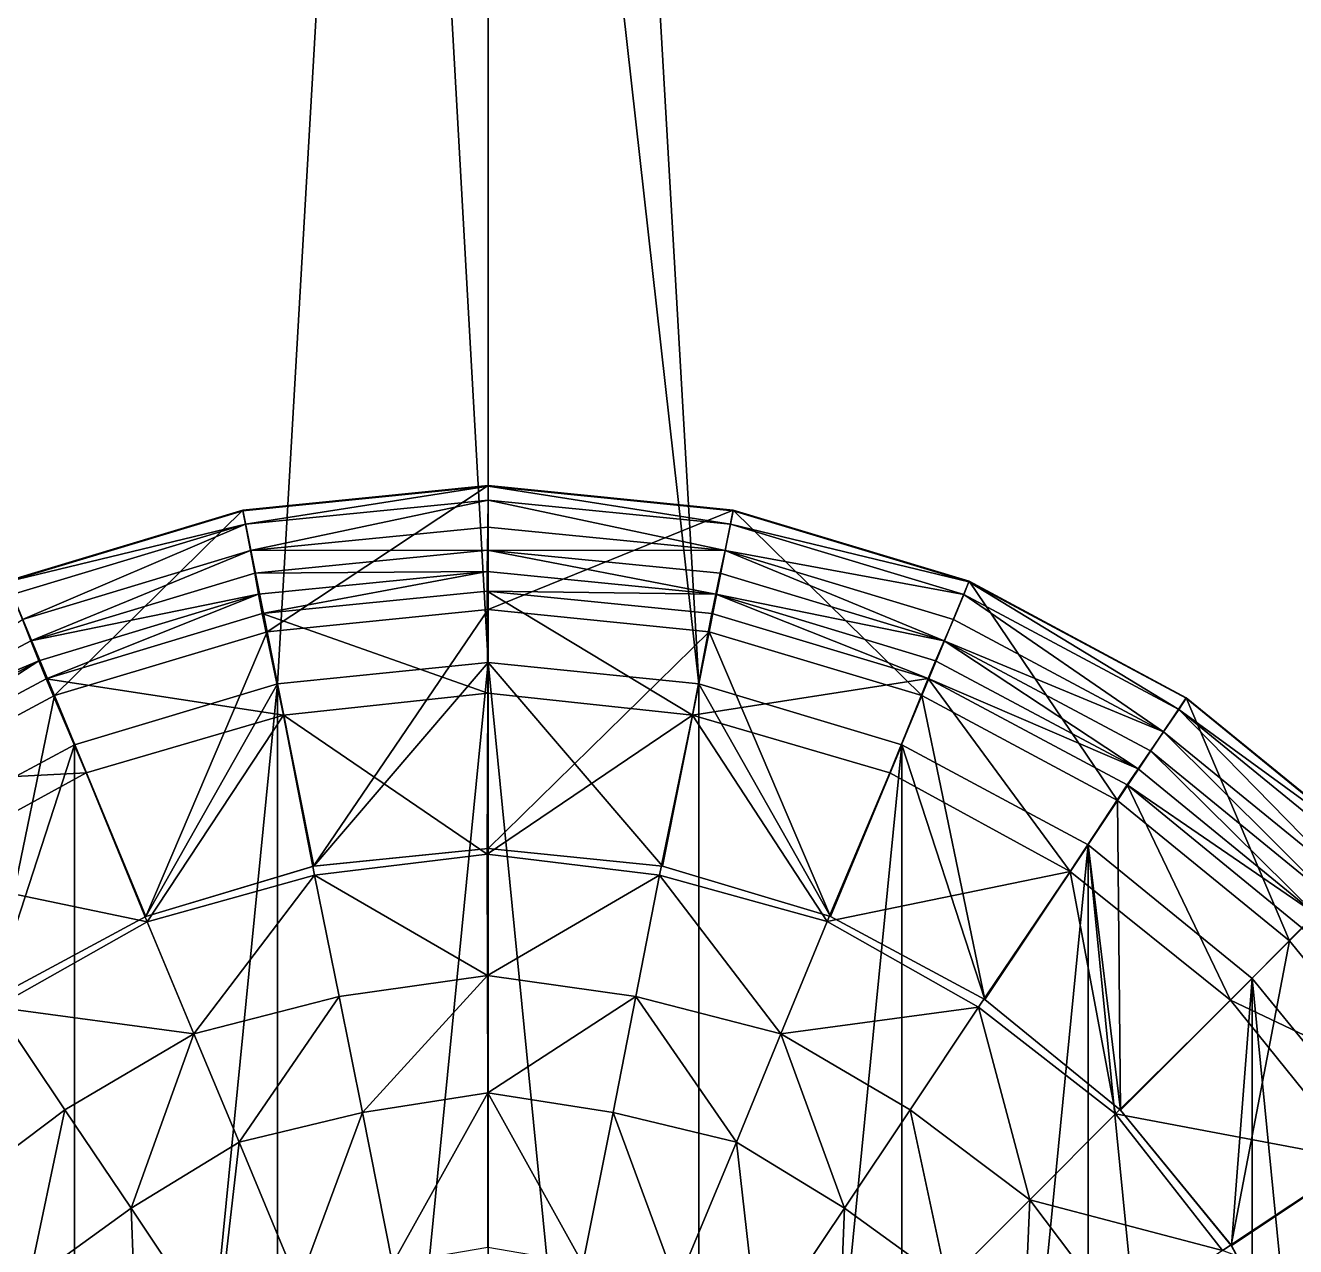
# Model space of a CAD drawing. Extents: x -13.33 to -11.75, y 0.26 to 1.84.
# Drawn here: x -12.6619 to -12.3202, y 1.1827 to 1.5113 of the extents above; entities that cross this region are included whole.
import ezdxf

# ---------------------------------------------------------------- set-up
doc = ezdxf.new("R2010")
doc.units = 0
doc.layers.add('Sphere9', color=15, linetype='CONTINUOUS')

msp = doc.modelspace()

# ---------------------------------------------------------------- linework, layer by layer
at = {"layer": 'Sphere9', "color": 0}
for points in [[(-12.565175, 1.834137, -9.062265), (-12.537398, 1.839854, -9.062268), (-12.537416, 1.339854, -9.060132)], [(-12.565175, 1.834137, -9.267558), (-12.537416, 1.339854, -9.407272), (-12.537398, 1.839854, -9.26756)], [(-12.537416, 1.339854, -9.060132), (-12.537398, 1.839854, -9.062268), (-12.48072, 1.334137, -9.060136)], [(-12.537416, 1.339854, -9.407272), (-12.480721, 1.334137, -9.407277), (-12.537398, 1.839854, -9.26756)], [(-12.537398, 1.839854, -9.062268), (-12.509622, 1.834137, -9.062271), (-12.48072, 1.334137, -9.060136)], [(-12.537398, 1.839854, -9.26756), (-12.480721, 1.334137, -9.407277), (-12.509622, 1.834137, -9.267563)], [(-12.565175, 1.834137, -9.267558), (-12.594112, 1.334137, -9.060127), (-12.594113, 1.334137, -9.407269)], [(-12.594113, 1.334137, -9.407269), (-12.537416, 1.339854, -9.407272), (-12.565175, 1.834137, -9.267558)], [(-12.594112, 1.334137, -9.060127), (-12.565175, 1.834137, -9.062265), (-12.537416, 1.339854, -9.060132)], [(-12.565175, 1.834137, -9.062265), (-12.594112, 1.334137, -9.060127), (-12.565175, 1.834137, -9.267558)], [(-12.509622, 1.834137, -9.267563), (-12.480721, 1.334137, -9.407277), (-12.48072, 1.334137, -9.060136)], [(-12.509622, 1.834137, -9.062271), (-12.509622, 1.834137, -9.267563), (-12.48072, 1.334137, -9.060136)], [(-12.603401, 1.380825, -8.850224), (-12.537448, 1.387475, -8.850224), (-12.603383, 1.380712, -8.841372)], [(-12.603401, 1.380825, -8.850224), (-12.596901, 1.348167, -8.883368), (-12.537448, 1.387475, -8.850224)], [(-12.537448, 1.387475, -8.850224), (-12.537448, 1.387312, -8.837914), (-12.603383, 1.380712, -8.841372)], [(-12.596901, 1.348167, -8.883368), (-12.537448, 1.354162, -8.883368), (-12.537448, 1.387475, -8.850224)], [(-12.537448, 1.387475, -8.850224), (-12.471512, 1.380712, -8.841372), (-12.537448, 1.387312, -8.837914)], [(-12.471494, 1.380825, -8.850224), (-12.471512, 1.380712, -8.841372), (-12.537448, 1.387475, -8.850224)], [(-12.537448, 1.387475, -8.850224), (-12.537448, 1.354162, -8.883368), (-12.471494, 1.380825, -8.850224)], [(-12.603383, 1.380712, -8.841372), (-12.537448, 1.387312, -8.837914), (-12.602705, 1.377109, -8.615749)], [(-12.537448, 1.387312, -8.837914), (-12.537448, 1.383556, -8.615749), (-12.602705, 1.377109, -8.615749)], [(-12.537448, 1.387312, -8.837914), (-12.47219, 1.377109, -8.615749), (-12.537448, 1.383556, -8.615749)], [(-12.471512, 1.380712, -8.841372), (-12.47219, 1.377109, -8.615749), (-12.537448, 1.387312, -8.837914)], [(-12.666883, 1.36176, -8.850224), (-12.603401, 1.380825, -8.850224), (-12.66683, 1.36161, -8.837914)], [(-12.666883, 1.36176, -8.850224), (-12.654125, 1.330982, -8.883368), (-12.603401, 1.380825, -8.850224)], [(-12.603401, 1.380825, -8.850224), (-12.603383, 1.380712, -8.841372), (-12.66683, 1.36161, -8.837914)], [(-12.603383, 1.380712, -8.841372), (-12.602705, 1.377109, -8.615749), (-12.66683, 1.36161, -8.837914)], [(-12.654125, 1.330982, -8.883368), (-12.596901, 1.348167, -8.883368), (-12.603401, 1.380825, -8.850224)], [(-12.537448, 1.383556, -7.61575), (-12.537448, 1.383557, -7.115751), (-12.602705, 1.377111, -7.115751)], [(-12.602705, 1.377111, -7.115751), (-12.537448, 1.383557, -7.115751), (-12.602704, 1.377112, -6.615753)], [(-12.537448, 1.383556, -8.615749), (-12.537448, 1.383556, -8.115749), (-12.602705, 1.37711, -8.115749)], [(-12.602705, 1.377109, -8.615749), (-12.537448, 1.383556, -8.615749), (-12.602705, 1.37711, -8.115749)], [(-12.602705, 1.37711, -8.115749), (-12.537448, 1.383556, -7.61575), (-12.602705, 1.37711, -7.61575)], [(-12.537448, 1.383556, -8.115749), (-12.537448, 1.383556, -7.61575), (-12.602705, 1.37711, -8.115749)], [(-12.602705, 1.37711, -7.61575), (-12.537448, 1.383556, -7.61575), (-12.602705, 1.377111, -7.115751)], [(-12.537448, 1.383557, -7.115751), (-12.537447, 1.383558, -6.615753), (-12.602704, 1.377112, -6.615753)], [(-12.602704, 1.377112, -6.615753), (-12.537447, 1.383558, -6.615753), (-12.602703, 1.377114, -6.115756)], [(-12.602703, 1.377114, -6.115756), (-12.537444, 1.383562, -5.61576), (-12.602702, 1.377115, -5.61576)], [(-12.537446, 1.38356, -6.115756), (-12.537444, 1.383562, -5.61576), (-12.602703, 1.377114, -6.115756)], [(-12.537447, 1.383558, -6.615753), (-12.537446, 1.38356, -6.115756), (-12.602703, 1.377114, -6.115756)], [(-12.602702, 1.377115, -5.61576), (-12.537443, 1.383564, -5.115765), (-12.6027, 1.377118, -5.115766)], [(-12.537444, 1.383562, -5.61576), (-12.537443, 1.383564, -5.115765), (-12.602702, 1.377115, -5.61576)], [(-12.6027, 1.377118, -5.115766), (-12.537443, 1.383564, -5.115765), (-12.602698, 1.37712, -4.61577)], [(-12.537443, 1.383564, -5.115765), (-12.53744, 1.383567, -4.61577), (-12.602698, 1.37712, -4.61577)], [(-12.602698, 1.37712, -4.61577), (-12.53744, 1.383567, -4.61577), (-12.601336, 1.370004, -4.103043)], [(-12.53744, 1.383567, -4.61577), (-12.537497, 1.376311, -4.103044), (-12.601336, 1.370004, -4.103043)], [(-12.53744, 1.383567, -4.61577), (-12.473657, 1.370005, -4.103044), (-12.537497, 1.376311, -4.103044)], [(-12.537448, 1.383557, -7.115751), (-12.472189, 1.377112, -6.615753), (-12.537447, 1.383558, -6.615753)], [(-12.537448, 1.383556, -7.61575), (-12.47219, 1.377111, -7.115751), (-12.537448, 1.383557, -7.115751)], [(-12.47219, 1.377111, -7.115751), (-12.472189, 1.377112, -6.615753), (-12.537448, 1.383557, -7.115751)], [(-12.537448, 1.383556, -8.615749), (-12.472191, 1.377109, -8.115749), (-12.537448, 1.383556, -8.115749)], [(-12.47219, 1.377109, -8.615749), (-12.472191, 1.377109, -8.115749), (-12.537448, 1.383556, -8.615749)], [(-12.472191, 1.377109, -8.115749), (-12.472191, 1.37711, -7.61575), (-12.537448, 1.383556, -7.61575)], [(-12.537448, 1.383556, -8.115749), (-12.472191, 1.377109, -8.115749), (-12.537448, 1.383556, -7.61575)], [(-12.472191, 1.37711, -7.61575), (-12.47219, 1.377111, -7.115751), (-12.537448, 1.383556, -7.61575)], [(-12.537448, 1.354162, -8.883368), (-12.477994, 1.348167, -8.883368), (-12.471494, 1.380825, -8.850224)], [(-12.537447, 1.383558, -6.615753), (-12.472189, 1.377112, -6.615753), (-12.537446, 1.38356, -6.115756)], [(-12.537446, 1.38356, -6.115756), (-12.472189, 1.377114, -6.115755), (-12.537444, 1.383562, -5.61576)], [(-12.472189, 1.377112, -6.615753), (-12.472189, 1.377114, -6.115755), (-12.537446, 1.38356, -6.115756)], [(-12.537444, 1.383562, -5.61576), (-12.472187, 1.377116, -5.615759), (-12.537443, 1.383564, -5.115765)], [(-12.472189, 1.377114, -6.115755), (-12.472187, 1.377116, -5.615759), (-12.537444, 1.383562, -5.61576)], [(-12.537443, 1.383564, -5.115765), (-12.472183, 1.37712, -4.615771), (-12.53744, 1.383567, -4.61577)], [(-12.472187, 1.377116, -5.615759), (-12.472185, 1.377118, -5.115766), (-12.537443, 1.383564, -5.115765)], [(-12.472185, 1.377118, -5.115766), (-12.472183, 1.37712, -4.615771), (-12.537443, 1.383564, -5.115765)], [(-12.472183, 1.37712, -4.615771), (-12.473657, 1.370005, -4.103044), (-12.53744, 1.383567, -4.61577)], [(-12.477994, 1.348167, -8.883368), (-12.42077, 1.330981, -8.883368), (-12.471494, 1.380825, -8.850224)], [(-12.471512, 1.380712, -8.841372), (-12.408065, 1.36161, -8.837914), (-12.47219, 1.377109, -8.615749)], [(-12.471494, 1.380825, -8.850224), (-12.408012, 1.36176, -8.850224), (-12.471512, 1.380712, -8.841372)], [(-12.408012, 1.36176, -8.850224), (-12.408065, 1.36161, -8.837914), (-12.471512, 1.380712, -8.841372)], [(-12.471494, 1.380825, -8.850224), (-12.42077, 1.330981, -8.883368), (-12.408012, 1.36176, -8.850224)], [(-12.66683, 1.36161, -8.837914), (-12.602705, 1.377109, -8.615749), (-12.665466, 1.358139, -8.615749)], [(-12.665466, 1.358139, -7.61575), (-12.602705, 1.377111, -7.115751), (-12.665466, 1.35814, -7.115751)], [(-12.602705, 1.37711, -7.61575), (-12.602705, 1.377111, -7.115751), (-12.665466, 1.358139, -7.61575)], [(-12.665466, 1.35814, -7.115751), (-12.602705, 1.377111, -7.115751), (-12.665465, 1.358141, -6.615753)], [(-12.665466, 1.358139, -8.615749), (-12.602705, 1.37711, -8.115749), (-12.665466, 1.358139, -8.11575)], [(-12.602705, 1.377109, -8.615749), (-12.602705, 1.37711, -8.115749), (-12.665466, 1.358139, -8.615749)], [(-12.602705, 1.37711, -8.115749), (-12.602705, 1.37711, -7.61575), (-12.665466, 1.358139, -7.61575)], [(-12.665466, 1.358139, -8.11575), (-12.602705, 1.37711, -8.115749), (-12.665466, 1.358139, -7.61575)], [(-12.665465, 1.358141, -6.615753), (-12.602703, 1.377114, -6.115756), (-12.665464, 1.358143, -6.115756)], [(-12.602704, 1.377112, -6.615753), (-12.602703, 1.377114, -6.115756), (-12.665465, 1.358141, -6.615753)], [(-12.602705, 1.377111, -7.115751), (-12.602704, 1.377112, -6.615753), (-12.665465, 1.358141, -6.615753)], [(-12.665464, 1.358143, -6.115756), (-12.602703, 1.377114, -6.115756), (-12.665463, 1.358145, -5.61576)], [(-12.602703, 1.377114, -6.115756), (-12.602702, 1.377115, -5.61576), (-12.665463, 1.358145, -5.61576)], [(-12.665463, 1.358145, -5.61576), (-12.602702, 1.377115, -5.61576), (-12.665462, 1.358147, -5.115766)], [(-12.665462, 1.358147, -5.115766), (-12.602698, 1.37712, -4.61577), (-12.66546, 1.35815, -4.61577)], [(-12.6027, 1.377118, -5.115766), (-12.602698, 1.37712, -4.61577), (-12.665462, 1.358147, -5.115766)], [(-12.602702, 1.377115, -5.61576), (-12.6027, 1.377118, -5.115766), (-12.665462, 1.358147, -5.115766)], [(-12.66546, 1.35815, -4.61577), (-12.602698, 1.37712, -4.61577), (-12.662735, 1.351445, -4.103043)], [(-12.602698, 1.37712, -4.61577), (-12.601336, 1.370004, -4.103043), (-12.662735, 1.351445, -4.103043)], [(-12.472183, 1.37712, -4.615771), (-12.409422, 1.35815, -4.615769), (-12.473657, 1.370005, -4.103044)], [(-12.472191, 1.37711, -7.61575), (-12.40943, 1.358139, -7.61575), (-12.47219, 1.377111, -7.115751)], [(-12.472191, 1.377109, -8.115749), (-12.40943, 1.358139, -7.61575), (-12.472191, 1.37711, -7.61575)], [(-12.47219, 1.377109, -8.615749), (-12.40943, 1.358139, -8.11575), (-12.472191, 1.377109, -8.115749)], [(-12.40943, 1.358139, -8.11575), (-12.40943, 1.358139, -7.61575), (-12.472191, 1.377109, -8.115749)], [(-12.47219, 1.377111, -7.115751), (-12.409429, 1.35814, -7.115751), (-12.472189, 1.377112, -6.615753)], [(-12.40943, 1.358139, -7.61575), (-12.409429, 1.35814, -7.115751), (-12.47219, 1.377111, -7.115751)], [(-12.408065, 1.36161, -8.837914), (-12.409429, 1.358139, -8.615749), (-12.47219, 1.377109, -8.615749)], [(-12.409429, 1.358139, -8.615749), (-12.40943, 1.358139, -8.11575), (-12.47219, 1.377109, -8.615749)], [(-12.472189, 1.377114, -6.115755), (-12.409426, 1.358145, -5.615759), (-12.472187, 1.377116, -5.615759)], [(-12.409428, 1.358141, -6.615753), (-12.409428, 1.358143, -6.115756), (-12.472189, 1.377114, -6.115755)], [(-12.472189, 1.377112, -6.615753), (-12.409428, 1.358141, -6.615753), (-12.472189, 1.377114, -6.115755)], [(-12.409428, 1.358143, -6.115756), (-12.409426, 1.358145, -5.615759), (-12.472189, 1.377114, -6.115755)], [(-12.409429, 1.35814, -7.115751), (-12.409428, 1.358141, -6.615753), (-12.472189, 1.377112, -6.615753)], [(-12.472187, 1.377116, -5.615759), (-12.409426, 1.358145, -5.615759), (-12.472185, 1.377118, -5.115766)], [(-12.472185, 1.377118, -5.115766), (-12.409424, 1.358147, -5.115765), (-12.472183, 1.37712, -4.615771)], [(-12.409426, 1.358145, -5.615759), (-12.409424, 1.358147, -5.115765), (-12.472185, 1.377118, -5.115766)], [(-12.409424, 1.358147, -5.115765), (-12.409422, 1.35815, -4.615769), (-12.472183, 1.37712, -4.615771)], [(-12.537497, 1.376311, -4.103044), (-12.537597, 1.370125, -3.747684), (-12.601336, 1.370004, -4.103043)], [(-12.537497, 1.376311, -4.103044), (-12.473657, 1.370005, -4.103044), (-12.537597, 1.370125, -3.747684)], [(-12.662735, 1.351445, -4.103043), (-12.601336, 1.370004, -4.103043), (-12.660466, 1.345729, -3.747665)], [(-12.601336, 1.370004, -4.103043), (-12.600229, 1.363937, -3.747666), (-12.660466, 1.345729, -3.747665)], [(-12.601336, 1.370004, -4.103043), (-12.537597, 1.370125, -3.747684), (-12.600229, 1.363937, -3.747666)], [(-12.537597, 1.370125, -3.747684), (-12.537685, 1.364313, -3.542986), (-12.600229, 1.363937, -3.747666)], [(-12.537597, 1.370125, -3.747684), (-12.476191, 1.358241, -3.54299), (-12.537685, 1.364313, -3.542986)], [(-12.473657, 1.370005, -4.103044), (-12.474964, 1.36394, -3.747686), (-12.537597, 1.370125, -3.747684)], [(-12.474964, 1.36394, -3.747686), (-12.476191, 1.358241, -3.54299), (-12.537597, 1.370125, -3.747684)], [(-12.473657, 1.370005, -4.103044), (-12.414727, 1.345733, -3.747685), (-12.474964, 1.36394, -3.747686)], [(-12.409422, 1.35815, -4.615769), (-12.412258, 1.351447, -4.103051), (-12.473657, 1.370005, -4.103044)], [(-12.412258, 1.351447, -4.103051), (-12.414727, 1.345733, -3.747685), (-12.473657, 1.370005, -4.103044)], [(-12.600229, 1.363937, -3.747666), (-12.599181, 1.358238, -3.542982), (-12.660466, 1.345729, -3.747665)], [(-12.600229, 1.363937, -3.747666), (-12.537685, 1.364313, -3.542986), (-12.599181, 1.358238, -3.542982)], [(-12.598172, 1.353098, -3.577446), (-12.599181, 1.358238, -3.542982), (-12.537685, 1.364313, -3.542986)], [(-12.537705, 1.359071, -3.577452), (-12.598172, 1.353098, -3.577446), (-12.537685, 1.364313, -3.542986)], [(-12.537705, 1.359071, -3.577452), (-12.537685, 1.364313, -3.542986), (-12.476191, 1.358241, -3.54299)], [(-12.474964, 1.36394, -3.747686), (-12.414727, 1.345733, -3.747685), (-12.476191, 1.358241, -3.54299)], [(-12.706756, 1.302719, -8.883368), (-12.654125, 1.330982, -8.883368), (-12.666883, 1.36176, -8.850224)], [(-12.42077, 1.330981, -8.883368), (-12.368139, 1.302719, -8.883368), (-12.408012, 1.36176, -8.850224)], [(-12.408065, 1.36161, -8.837914), (-12.35161, 1.327257, -8.615749), (-12.409429, 1.358139, -8.615749)], [(-12.408012, 1.36176, -8.850224), (-12.349627, 1.330407, -8.850224), (-12.408065, 1.36161, -8.837914)], [(-12.349627, 1.330407, -8.850224), (-12.34968, 1.330312, -8.841372), (-12.408065, 1.36161, -8.837914)], [(-12.34968, 1.330312, -8.841372), (-12.35161, 1.327257, -8.615749), (-12.408065, 1.36161, -8.837914)], [(-12.408012, 1.36176, -8.850224), (-12.368139, 1.302719, -8.883368), (-12.349627, 1.330407, -8.850224)], [(-12.660466, 1.345729, -3.747665), (-12.599181, 1.358238, -3.542982), (-12.658326, 1.34036, -3.542978)], [(-12.656326, 1.335519, -3.577443), (-12.658326, 1.34036, -3.542978), (-12.599181, 1.358238, -3.542982)], [(-12.598172, 1.353098, -3.577446), (-12.656326, 1.335519, -3.577443), (-12.599181, 1.358238, -3.542982)], [(-12.537705, 1.359071, -3.577452), (-12.537476, 1.331613, -2.771769), (-12.598172, 1.353098, -3.577446)], [(-12.477239, 1.353101, -3.577456), (-12.537705, 1.359071, -3.577452), (-12.476191, 1.358241, -3.54299)], [(-12.537705, 1.359071, -3.577452), (-12.482479, 1.325665, -2.762102), (-12.537476, 1.331613, -2.771769)], [(-12.477239, 1.353101, -3.577456), (-12.482479, 1.325665, -2.762102), (-12.537705, 1.359071, -3.577452)], [(-12.477239, 1.353101, -3.577456), (-12.476191, 1.358241, -3.54299), (-12.419085, 1.335524, -3.577453)], [(-12.419085, 1.335524, -3.577453), (-12.476191, 1.358241, -3.54299), (-12.417048, 1.340366, -3.54299)], [(-12.414727, 1.345733, -3.747685), (-12.417048, 1.340366, -3.54299), (-12.476191, 1.358241, -3.54299)], [(-12.409422, 1.35815, -4.615769), (-12.355696, 1.321236, -4.103051), (-12.412258, 1.351447, -4.103051)], [(-12.40943, 1.358139, -7.61575), (-12.351611, 1.327258, -7.61575), (-12.409429, 1.35814, -7.115751)], [(-12.409429, 1.358139, -8.615749), (-12.351611, 1.327257, -8.115749), (-12.40943, 1.358139, -8.11575)], [(-12.351611, 1.327257, -8.115749), (-12.351611, 1.327258, -7.61575), (-12.40943, 1.358139, -7.61575)], [(-12.40943, 1.358139, -8.11575), (-12.351611, 1.327257, -8.115749), (-12.40943, 1.358139, -7.61575)], [(-12.409429, 1.35814, -7.115751), (-12.35161, 1.327259, -7.115751), (-12.409428, 1.358141, -6.615753)], [(-12.351611, 1.327258, -7.61575), (-12.35161, 1.327259, -7.115751), (-12.409429, 1.35814, -7.115751)], [(-12.35161, 1.327257, -8.615749), (-12.351611, 1.327257, -8.115749), (-12.409429, 1.358139, -8.615749)], [(-12.409428, 1.358143, -6.115756), (-12.351607, 1.327263, -5.615759), (-12.409426, 1.358145, -5.615759)], [(-12.351609, 1.32726, -6.615753), (-12.351609, 1.327261, -6.115756), (-12.409428, 1.358143, -6.115756)], [(-12.409428, 1.358141, -6.615753), (-12.351609, 1.32726, -6.615753), (-12.409428, 1.358143, -6.115756)], [(-12.351609, 1.327261, -6.115756), (-12.351607, 1.327263, -5.615759), (-12.409428, 1.358143, -6.115756)], [(-12.35161, 1.327259, -7.115751), (-12.351609, 1.32726, -6.615753), (-12.409428, 1.358141, -6.615753)], [(-12.409426, 1.358145, -5.615759), (-12.351607, 1.327263, -5.615759), (-12.409424, 1.358147, -5.115765)], [(-12.409424, 1.358147, -5.115765), (-12.351605, 1.327266, -5.115765), (-12.409422, 1.35815, -4.615769)], [(-12.351607, 1.327263, -5.615759), (-12.351605, 1.327266, -5.115765), (-12.409424, 1.358147, -5.115765)], [(-12.351605, 1.327266, -5.115765), (-12.351604, 1.327268, -4.61577), (-12.409422, 1.35815, -4.615769)], [(-12.351604, 1.327268, -4.61577), (-12.355696, 1.321236, -4.103051), (-12.409422, 1.35815, -4.615769)], [(-12.596901, 1.348167, -8.883368), (-12.584373, 1.285106, -8.883368), (-12.537448, 1.354162, -8.883368)], [(-12.584373, 1.285106, -8.883368), (-12.537448, 1.289838, -8.883368), (-12.537448, 1.354162, -8.883368)], [(-12.537448, 1.354162, -8.883368), (-12.537448, 1.289838, -8.883368), (-12.477994, 1.348167, -8.883368)], [(-12.662735, 1.351445, -4.103043), (-12.660466, 1.345729, -3.747665), (-12.715961, 1.31609, -3.747664)], [(-12.598172, 1.353098, -3.577446), (-12.592472, 1.325665, -2.762104), (-12.656326, 1.335519, -3.577443)], [(-12.598172, 1.353098, -3.577446), (-12.537476, 1.331613, -2.771769), (-12.592472, 1.325665, -2.762104)], [(-12.477239, 1.353101, -3.577456), (-12.419085, 1.335524, -3.577453), (-12.482479, 1.325665, -2.762102)], [(-12.412258, 1.351447, -4.103051), (-12.355696, 1.321236, -4.103051), (-12.414727, 1.345733, -3.747685)], [(-12.654125, 1.330982, -8.883368), (-12.629534, 1.271543, -8.883368), (-12.596901, 1.348167, -8.883368)], [(-12.629534, 1.271543, -8.883368), (-12.584373, 1.285106, -8.883368), (-12.596901, 1.348167, -8.883368)], [(-12.537448, 1.289838, -8.883368), (-12.490522, 1.285106, -8.883368), (-12.477994, 1.348167, -8.883368)], [(-12.490522, 1.285106, -8.883368), (-12.445361, 1.271543, -8.883368), (-12.477994, 1.348167, -8.883368)], [(-12.477994, 1.348167, -8.883368), (-12.445361, 1.271543, -8.883368), (-12.42077, 1.330981, -8.883368)], [(-12.660466, 1.345729, -3.747665), (-12.658326, 1.34036, -3.542978), (-12.715961, 1.31609, -3.747664)], [(-12.414727, 1.345733, -3.747685), (-12.362562, 1.311269, -3.542994), (-12.417048, 1.340366, -3.54299)], [(-12.355696, 1.321236, -4.103051), (-12.359235, 1.316096, -3.747686), (-12.414727, 1.345733, -3.747685)], [(-12.359235, 1.316096, -3.747686), (-12.362562, 1.311269, -3.542994), (-12.414727, 1.345733, -3.747685)], [(-12.715961, 1.31609, -3.747664), (-12.658326, 1.34036, -3.542978), (-12.712811, 1.31126, -3.542974)], [(-12.709903, 1.306906, -3.577439), (-12.712811, 1.31126, -3.542974), (-12.658326, 1.34036, -3.542978)], [(-12.656326, 1.335519, -3.577443), (-12.709903, 1.306906, -3.577439), (-12.658326, 1.34036, -3.542978)], [(-12.594113, 0.765171, -9.490963), (-12.537416, 0.759454, -9.490967), (-12.537416, 1.339854, -9.490968)], [(-12.594113, 1.334137, -9.490963), (-12.594113, 0.765171, -9.490963), (-12.537416, 1.339854, -9.490968)], [(-12.594113, 1.334137, -9.490963), (-12.537416, 1.339854, -9.407272), (-12.594113, 1.334137, -9.407269)], [(-12.537416, 1.339854, -9.490968), (-12.537416, 1.339854, -9.407272), (-12.594113, 1.334137, -9.490963)], [(-12.594112, 1.334137, -8.990963), (-12.537416, 1.339854, -8.990968), (-12.584356, 1.285104, -8.992102)], [(-12.594112, 1.334137, -9.060127), (-12.537416, 1.339854, -8.990968), (-12.594112, 1.334137, -8.990963)], [(-12.537416, 1.339854, -9.060132), (-12.537416, 1.339854, -8.990968), (-12.594112, 1.334137, -9.060127)], [(-12.584356, 1.285104, -8.992102), (-12.537416, 1.339854, -8.990968), (-12.537432, 1.289836, -8.992103)], [(-12.537432, 1.289836, -8.992103), (-12.537416, 1.339854, -8.990968), (-12.490508, 1.285104, -8.992104)], [(-12.537416, 1.339854, -9.490968), (-12.480721, 0.765171, -9.490972), (-12.480721, 1.334137, -9.490972)], [(-12.537416, 0.759454, -9.490967), (-12.480721, 0.765171, -9.490972), (-12.537416, 1.339854, -9.490968)], [(-12.537416, 1.339854, -8.990968), (-12.48072, 1.334137, -8.990972), (-12.490508, 1.285104, -8.992104)], [(-12.537416, 1.339854, -9.060132), (-12.48072, 1.334137, -8.990972), (-12.537416, 1.339854, -8.990968)], [(-12.48072, 1.334137, -9.060136), (-12.48072, 1.334137, -8.990972), (-12.537416, 1.339854, -9.060132)], [(-12.537416, 1.339854, -9.490968), (-12.480721, 1.334137, -9.407277), (-12.537416, 1.339854, -9.407272)], [(-12.480721, 1.334137, -9.490972), (-12.480721, 1.334137, -9.407277), (-12.537416, 1.339854, -9.490968)], [(-12.419085, 1.335524, -3.577453), (-12.417048, 1.340366, -3.54299), (-12.362562, 1.311269, -3.542994)], [(-12.656326, 1.335519, -3.577443), (-12.645563, 1.310154, -2.771767), (-12.709903, 1.306906, -3.577439)], [(-12.656326, 1.335519, -3.577443), (-12.592472, 1.325665, -2.762104), (-12.645563, 1.310154, -2.771767)], [(-12.64868, 0.781558, -9.490958), (-12.594113, 0.765171, -9.490963), (-12.594113, 1.334137, -9.490963)], [(-12.64868, 1.317749, -9.490959), (-12.64868, 0.781558, -9.490958), (-12.594113, 1.334137, -9.490963)], [(-12.64868, 1.317749, -9.490959), (-12.594113, 1.334137, -9.407269), (-12.64868, 1.317749, -9.407265)], [(-12.594113, 1.334137, -9.490963), (-12.594113, 1.334137, -9.407269), (-12.64868, 1.317749, -9.490959)], [(-12.64868, 1.317749, -9.407265), (-12.594112, 1.334137, -9.060127), (-12.648679, 1.317749, -9.060123)], [(-12.594113, 1.334137, -9.407269), (-12.594112, 1.334137, -9.060127), (-12.64868, 1.317749, -9.407265)], [(-12.648679, 1.317749, -9.060123), (-12.594112, 1.334137, -8.990963), (-12.648679, 1.317749, -8.990959)], [(-12.594112, 1.334137, -9.060127), (-12.594112, 1.334137, -8.990963), (-12.648679, 1.317749, -9.060123)], [(-12.648679, 1.317749, -8.990959), (-12.594112, 1.334137, -8.990963), (-12.629518, 1.271541, -8.9921)], [(-12.629518, 1.271541, -8.9921), (-12.594112, 1.334137, -8.990963), (-12.584356, 1.285104, -8.992102)], [(-12.490508, 1.285104, -8.992104), (-12.48072, 1.334137, -8.990972), (-12.445346, 1.271541, -8.992105)], [(-12.419085, 1.335524, -3.577453), (-12.429389, 1.310154, -2.771774), (-12.482479, 1.325665, -2.762102)], [(-12.480721, 1.334137, -9.490972), (-12.480721, 0.765171, -9.490972), (-12.426154, 1.317749, -9.490975)], [(-12.480721, 1.334137, -9.490972), (-12.426154, 1.317749, -9.407281), (-12.480721, 1.334137, -9.407277)], [(-12.426154, 1.317749, -9.490975), (-12.426154, 1.317749, -9.407281), (-12.480721, 1.334137, -9.490972)], [(-12.480721, 1.334137, -9.407277), (-12.426153, 1.317749, -9.06014), (-12.48072, 1.334137, -9.060136)], [(-12.426154, 1.317749, -9.407281), (-12.426153, 1.317749, -9.06014), (-12.480721, 1.334137, -9.407277)], [(-12.48072, 1.334137, -9.060136), (-12.426153, 1.317749, -8.990975), (-12.48072, 1.334137, -8.990972)], [(-12.426153, 1.317749, -9.06014), (-12.426153, 1.317749, -8.990975), (-12.48072, 1.334137, -9.060136)], [(-12.48072, 1.334137, -8.990972), (-12.426153, 1.317749, -8.990975), (-12.445346, 1.271541, -8.992105)], [(-12.419085, 1.335524, -3.577453), (-12.380859, 1.283652, -2.762098), (-12.429389, 1.310154, -2.771774)], [(-12.365512, 1.306914, -3.577459), (-12.419085, 1.335524, -3.577453), (-12.362562, 1.311269, -3.542994)], [(-12.365512, 1.306914, -3.577459), (-12.380859, 1.283652, -2.762098), (-12.419085, 1.335524, -3.577453)], [(-12.706756, 1.302719, -8.883368), (-12.671064, 1.249241, -8.883368), (-12.654125, 1.330982, -8.883368)], [(-12.671064, 1.249241, -8.883368), (-12.629534, 1.271543, -8.883368), (-12.654125, 1.330982, -8.883368)], [(-12.537476, 1.331613, -2.771769), (-12.537702, 1.288309, -2.375775), (-12.592472, 1.325665, -2.762104)], [(-12.537476, 1.331613, -2.771769), (-12.482479, 1.325665, -2.762102), (-12.537702, 1.288309, -2.375775)], [(-12.445361, 1.271543, -8.883368), (-12.403831, 1.249241, -8.883368), (-12.42077, 1.330981, -8.883368)], [(-12.42077, 1.330981, -8.883368), (-12.403831, 1.249241, -8.883368), (-12.368139, 1.302719, -8.883368)], [(-12.368139, 1.302719, -8.883368), (-12.321858, 1.26497, -8.883368), (-12.349627, 1.330407, -8.850224)], [(-12.34968, 1.330312, -8.841372), (-12.298379, 1.288414, -8.837914), (-12.35161, 1.327257, -8.615749)], [(-12.349627, 1.330407, -8.850224), (-12.298284, 1.288529, -8.850224), (-12.34968, 1.330312, -8.841372)], [(-12.298284, 1.288529, -8.850224), (-12.298379, 1.288414, -8.837914), (-12.34968, 1.330312, -8.841372)], [(-12.349627, 1.330407, -8.850224), (-12.321858, 1.26497, -8.883368), (-12.298284, 1.288529, -8.850224)], [(-12.351604, 1.327268, -4.61577), (-12.306087, 1.280639, -4.103053), (-12.355696, 1.321236, -4.103051)], [(-12.351611, 1.327258, -7.61575), (-12.3009, 1.285758, -7.61575), (-12.35161, 1.327259, -7.115751)], [(-12.351611, 1.327257, -8.115749), (-12.3009, 1.285758, -7.61575), (-12.351611, 1.327258, -7.61575)], [(-12.3009, 1.285758, -8.615749), (-12.3009, 1.285758, -8.115749), (-12.351611, 1.327257, -8.115749)], [(-12.35161, 1.327257, -8.615749), (-12.3009, 1.285758, -8.615749), (-12.351611, 1.327257, -8.115749)], [(-12.3009, 1.285758, -8.115749), (-12.3009, 1.285758, -7.61575), (-12.351611, 1.327257, -8.115749)], [(-12.35161, 1.327259, -7.115751), (-12.300899, 1.28576, -6.615753), (-12.351609, 1.32726, -6.615753)], [(-12.3009, 1.285758, -7.61575), (-12.3009, 1.285759, -7.115751), (-12.35161, 1.327259, -7.115751)], [(-12.3009, 1.285759, -7.115751), (-12.300899, 1.28576, -6.615753), (-12.35161, 1.327259, -7.115751)], [(-12.298379, 1.288414, -8.837914), (-12.3009, 1.285758, -8.615749), (-12.35161, 1.327257, -8.615749)], [(-12.351609, 1.327261, -6.115756), (-12.300897, 1.285764, -5.615761), (-12.351607, 1.327263, -5.615759)], [(-12.351609, 1.32726, -6.615753), (-12.300899, 1.285762, -6.115757), (-12.351609, 1.327261, -6.115756)], [(-12.300899, 1.285762, -6.115757), (-12.300897, 1.285764, -5.615761), (-12.351609, 1.327261, -6.115756)], [(-12.300899, 1.28576, -6.615753), (-12.300899, 1.285762, -6.115757), (-12.351609, 1.32726, -6.615753)], [(-12.351607, 1.327263, -5.615759), (-12.300895, 1.285766, -5.115765), (-12.351605, 1.327266, -5.115765)], [(-12.300897, 1.285764, -5.615761), (-12.300895, 1.285766, -5.115765), (-12.351607, 1.327263, -5.615759)], [(-12.351605, 1.327266, -5.115765), (-12.300895, 1.285766, -5.115765), (-12.351604, 1.327268, -4.61577)], [(-12.300895, 1.285766, -5.115765), (-12.300893, 1.285769, -4.61577), (-12.351604, 1.327268, -4.61577)], [(-12.300893, 1.285769, -4.61577), (-12.306087, 1.280639, -4.103053), (-12.351604, 1.327268, -4.61577)], [(-12.645563, 1.310154, -2.771767), (-12.592472, 1.325665, -2.762104), (-12.629189, 1.270143, -2.375773)], [(-12.592472, 1.325665, -2.762104), (-12.584121, 1.282615, -2.367765), (-12.629189, 1.270143, -2.375773)], [(-12.592472, 1.325665, -2.762104), (-12.537702, 1.288309, -2.375775), (-12.584121, 1.282615, -2.367765)], [(-12.482479, 1.325665, -2.762102), (-12.491282, 1.282617, -2.367767), (-12.537702, 1.288309, -2.375775)], [(-12.482479, 1.325665, -2.762102), (-12.446214, 1.270147, -2.37578), (-12.491282, 1.282617, -2.367767)], [(-12.429389, 1.310154, -2.771774), (-12.446214, 1.270147, -2.37578), (-12.482479, 1.325665, -2.762102)], [(-12.355696, 1.321236, -4.103051), (-12.310565, 1.276268, -3.747689), (-12.359235, 1.316096, -3.747686)], [(-12.306087, 1.280639, -4.103053), (-12.310565, 1.276268, -3.747689), (-12.355696, 1.321236, -4.103051)], [(-12.698859, 1.290804, -9.490954), (-12.64868, 0.781558, -9.490958), (-12.64868, 1.317749, -9.490959)], [(-12.698859, 1.290804, -9.490954), (-12.64868, 1.317749, -9.407265), (-12.698858, 1.290804, -9.407261)], [(-12.64868, 1.317749, -9.490959), (-12.64868, 1.317749, -9.407265), (-12.698859, 1.290804, -9.490954)], [(-12.698858, 1.290804, -9.06012), (-12.648679, 1.317749, -8.990959), (-12.698858, 1.290804, -8.990954)], [(-12.648679, 1.317749, -9.060123), (-12.648679, 1.317749, -8.990959), (-12.698858, 1.290804, -9.06012)], [(-12.698858, 1.290804, -8.990954), (-12.648679, 1.317749, -8.990959), (-12.671048, 1.24924, -8.992099)], [(-12.698858, 1.290804, -9.407261), (-12.648679, 1.317749, -9.060123), (-12.698858, 1.290804, -9.06012)], [(-12.64868, 1.317749, -9.407265), (-12.648679, 1.317749, -9.060123), (-12.698858, 1.290804, -9.407261)], [(-12.671048, 1.24924, -8.992099), (-12.648679, 1.317749, -8.990959), (-12.629518, 1.271541, -8.9921)], [(-12.480721, 0.765171, -9.490972), (-12.426154, 0.781558, -9.490975), (-12.426154, 1.317749, -9.490975)], [(-12.445346, 1.271541, -8.992105), (-12.426153, 1.317749, -8.990975), (-12.403816, 1.24924, -8.992106)], [(-12.426154, 1.317749, -9.490975), (-12.426154, 0.781558, -9.490975), (-12.375975, 1.290804, -9.49098)], [(-12.426154, 1.317749, -9.407281), (-12.375974, 1.290804, -9.060143), (-12.426153, 1.317749, -9.06014)], [(-12.375975, 1.290804, -9.407285), (-12.375974, 1.290804, -9.060143), (-12.426154, 1.317749, -9.407281)], [(-12.426154, 1.317749, -9.490975), (-12.375975, 1.290804, -9.407285), (-12.426154, 1.317749, -9.407281)], [(-12.375975, 1.290804, -9.49098), (-12.375975, 1.290804, -9.407285), (-12.426154, 1.317749, -9.490975)], [(-12.426153, 1.317749, -9.06014), (-12.375974, 1.290804, -8.99098), (-12.426153, 1.317749, -8.990975)], [(-12.375974, 1.290804, -9.060143), (-12.375974, 1.290804, -8.99098), (-12.426153, 1.317749, -9.06014)], [(-12.426153, 1.317749, -8.990975), (-12.375974, 1.290804, -8.99098), (-12.403816, 1.24924, -8.992106)], [(-12.359235, 1.316096, -3.747686), (-12.314775, 1.272165, -3.543001), (-12.362562, 1.311269, -3.542994)], [(-12.310565, 1.276268, -3.747689), (-12.314775, 1.272165, -3.543001), (-12.359235, 1.316096, -3.747686)], [(-12.709903, 1.306906, -3.577439), (-12.645563, 1.310154, -2.771767), (-12.694093, 1.283652, -2.762098)], [(-12.645563, 1.310154, -2.771767), (-12.629189, 1.270143, -2.375773), (-12.694093, 1.283652, -2.762098)], [(-12.429389, 1.310154, -2.771774), (-12.380859, 1.283652, -2.762098), (-12.446214, 1.270147, -2.37578)], [(-12.365512, 1.306914, -3.577459), (-12.362562, 1.311269, -3.542994), (-12.314775, 1.272165, -3.543001)], [(-12.365512, 1.306914, -3.577459), (-12.337757, 1.249042, -2.771776), (-12.380859, 1.283652, -2.762098)], [(-12.318525, 1.268464, -3.577464), (-12.337757, 1.249042, -2.771776), (-12.365512, 1.306914, -3.577459)], [(-12.318525, 1.268464, -3.577464), (-12.365512, 1.306914, -3.577459), (-12.314775, 1.272165, -3.543001)], [(-12.403831, 1.249241, -8.883368), (-12.367316, 1.219458, -8.883368), (-12.368139, 1.302719, -8.883368)], [(-12.368139, 1.302719, -8.883368), (-12.367316, 1.219458, -8.883368), (-12.321858, 1.26497, -8.883368)], [(-12.698859, 0.808504, -9.490954), (-12.64868, 0.781558, -9.490958), (-12.698859, 1.290804, -9.490954)], [(-12.584356, 1.285104, -8.992102), (-12.537448, 1.289838, -8.883368), (-12.584373, 1.285106, -8.883368)], [(-12.537432, 1.289836, -8.992103), (-12.537448, 1.289838, -8.883368), (-12.584356, 1.285104, -8.992102)], [(-12.537702, 1.288309, -2.375775), (-12.537617, 1.255643, -2.200025), (-12.584121, 1.282615, -2.367765)], [(-12.537702, 1.288309, -2.375775), (-12.491282, 1.282617, -2.367767), (-12.537617, 1.255643, -2.200025)], [(-12.537432, 1.289836, -8.992103), (-12.490522, 1.285106, -8.883368), (-12.537448, 1.289838, -8.883368)], [(-12.490508, 1.285104, -8.992104), (-12.490522, 1.285106, -8.883368), (-12.537432, 1.289836, -8.992103)], [(-12.426154, 0.781558, -9.490975), (-12.375975, 0.808503, -9.490979), (-12.375975, 1.290804, -9.49098)], [(-12.403816, 1.24924, -8.992106), (-12.375974, 1.290804, -8.99098), (-12.367302, 1.219458, -8.992106)], [(-12.375975, 1.290804, -9.49098), (-12.331857, 0.844488, -9.490982), (-12.331857, 1.254819, -9.490983)], [(-12.375975, 0.808503, -9.490979), (-12.331857, 0.844488, -9.490982), (-12.375975, 1.290804, -9.49098)], [(-12.375975, 1.290804, -9.407285), (-12.331856, 1.254819, -9.060147), (-12.375974, 1.290804, -9.060143)], [(-12.331857, 1.254819, -9.407289), (-12.331856, 1.254819, -9.060147), (-12.375975, 1.290804, -9.407285)], [(-12.375975, 1.290804, -9.49098), (-12.331857, 1.254819, -9.407289), (-12.375975, 1.290804, -9.407285)], [(-12.331857, 1.254819, -9.490983), (-12.331857, 1.254819, -9.407289), (-12.375975, 1.290804, -9.49098)], [(-12.375974, 1.290804, -9.060143), (-12.331856, 1.254819, -8.990982), (-12.375974, 1.290804, -8.99098)], [(-12.331856, 1.254819, -9.060147), (-12.331856, 1.254819, -8.990982), (-12.375974, 1.290804, -9.060143)], [(-12.375974, 1.290804, -8.99098), (-12.331856, 1.254819, -8.990982), (-12.367302, 1.219458, -8.992106)], [(-12.321858, 1.26497, -8.883368), (-12.284063, 1.218745, -8.883368), (-12.298284, 1.288529, -8.850224)], [(-12.629518, 1.271541, -8.9921), (-12.584373, 1.285106, -8.883368), (-12.629534, 1.271543, -8.883368)], [(-12.584356, 1.285104, -8.992102), (-12.584373, 1.285106, -8.883368), (-12.629518, 1.271541, -8.9921)], [(-12.490508, 1.285104, -8.992104), (-12.445361, 1.271543, -8.883368), (-12.490522, 1.285106, -8.883368)], [(-12.445346, 1.271541, -8.992105), (-12.445361, 1.271543, -8.883368), (-12.490508, 1.285104, -8.992104)], [(-12.694093, 1.283652, -2.762098), (-12.629189, 1.270143, -2.375773), (-12.669894, 1.247153, -2.367769)], [(-12.629189, 1.270143, -2.375773), (-12.584121, 1.282615, -2.367765), (-12.61658, 1.239965, -2.200022)], [(-12.584121, 1.282615, -2.367765), (-12.577539, 1.250012, -2.195042), (-12.61658, 1.239965, -2.200022)], [(-12.584121, 1.282615, -2.367765), (-12.537617, 1.255643, -2.200025), (-12.577539, 1.250012, -2.195042)], [(-12.491282, 1.282617, -2.367767), (-12.497697, 1.250013, -2.195049), (-12.537617, 1.255643, -2.200025)], [(-12.491282, 1.282617, -2.367767), (-12.458654, 1.239967, -2.200018), (-12.497697, 1.250013, -2.195049)], [(-12.446214, 1.270147, -2.37578), (-12.458654, 1.239967, -2.200018), (-12.491282, 1.282617, -2.367767)], [(-12.380859, 1.283652, -2.762098), (-12.405511, 1.247158, -2.36777), (-12.446214, 1.270147, -2.37578)], [(-12.380859, 1.283652, -2.762098), (-12.368655, 1.218423, -2.375788), (-12.405511, 1.247158, -2.36777)], [(-12.337757, 1.249042, -2.771776), (-12.368655, 1.218423, -2.375788), (-12.380859, 1.283652, -2.762098)], [(-12.671048, 1.24924, -8.992099), (-12.629534, 1.271543, -8.883368), (-12.671064, 1.249241, -8.883368)], [(-12.629518, 1.271541, -8.9921), (-12.629534, 1.271543, -8.883368), (-12.671048, 1.24924, -8.992099)], [(-12.445346, 1.271541, -8.992105), (-12.403831, 1.249241, -8.883368), (-12.445361, 1.271543, -8.883368)], [(-12.403816, 1.24924, -8.992106), (-12.403831, 1.249241, -8.883368), (-12.445346, 1.271541, -8.992105)], [(-12.629189, 1.270143, -2.375773), (-12.61658, 1.239965, -2.200022), (-12.669894, 1.247153, -2.367769)], [(-12.446214, 1.270147, -2.37578), (-12.405511, 1.247158, -2.36777), (-12.458654, 1.239967, -2.200018)], [(-12.318525, 1.268464, -3.577464), (-12.280003, 1.221567, -3.577466), (-12.337757, 1.249042, -2.771776)], [(-12.367316, 1.219458, -8.883368), (-12.337502, 1.182995, -8.883369), (-12.321858, 1.26497, -8.883368)], [(-12.337502, 1.182995, -8.883369), (-12.284063, 1.218745, -8.883368), (-12.321858, 1.26497, -8.883368)], [(-12.577539, 1.250012, -2.195042), (-12.537617, 1.255643, -2.200025), (-12.571213, 1.218805, -2.086139)], [(-12.571213, 1.218805, -2.086139), (-12.537617, 1.255643, -2.200025), (-12.53751, 1.224131, -2.091196)], [(-12.537617, 1.255643, -2.200025), (-12.497697, 1.250013, -2.195049), (-12.53751, 1.224131, -2.091196)], [(-12.367302, 1.219458, -8.992106), (-12.331856, 1.254819, -8.990982), (-12.337488, 1.182995, -8.992107)], [(-12.337488, 1.182995, -8.992107), (-12.331856, 1.254819, -8.990982), (-12.295835, 1.210763, -8.990985)], [(-12.331857, 1.254819, -9.490983), (-12.295835, 0.888545, -9.490984), (-12.295835, 1.210763, -9.490985)], [(-12.331857, 0.844488, -9.490982), (-12.295835, 0.888545, -9.490984), (-12.331857, 1.254819, -9.490983)], [(-12.331857, 1.254819, -9.407289), (-12.295835, 1.210763, -9.407291), (-12.295835, 1.210763, -9.06015)], [(-12.331856, 1.254819, -9.060147), (-12.331857, 1.254819, -9.407289), (-12.295835, 1.210763, -9.06015)], [(-12.331857, 1.254819, -9.490983), (-12.295835, 1.210763, -9.490985), (-12.295835, 1.210763, -9.407291)], [(-12.331857, 1.254819, -9.407289), (-12.331857, 1.254819, -9.490983), (-12.295835, 1.210763, -9.407291)], [(-12.331856, 1.254819, -9.060147), (-12.295835, 1.210763, -9.06015), (-12.295835, 1.210763, -8.990985)], [(-12.331856, 1.254819, -8.990982), (-12.331856, 1.254819, -9.060147), (-12.295835, 1.210763, -8.990985)], [(-12.61658, 1.239965, -2.200022), (-12.577539, 1.250012, -2.195042), (-12.604389, 1.210853, -2.0912)], [(-12.604389, 1.210853, -2.0912), (-12.577539, 1.250012, -2.195042), (-12.571213, 1.218805, -2.086139)], [(-12.53751, 1.224131, -2.091196), (-12.497697, 1.250013, -2.195049), (-12.503811, 1.218805, -2.086135)], [(-12.503811, 1.218805, -2.086135), (-12.497697, 1.250013, -2.195049), (-12.470631, 1.210853, -2.091196)], [(-12.497697, 1.250013, -2.195049), (-12.458654, 1.239967, -2.200018), (-12.470631, 1.210853, -2.091196)], [(-12.367302, 1.219458, -8.992106), (-12.367316, 1.219458, -8.883368), (-12.403831, 1.249241, -8.883368)], [(-12.403816, 1.24924, -8.992106), (-12.367302, 1.219458, -8.992106), (-12.403831, 1.249241, -8.883368)], [(-12.337757, 1.249042, -2.771776), (-12.303082, 1.206021, -2.76211), (-12.368655, 1.218423, -2.375788)], [(-12.337757, 1.249042, -2.771776), (-12.280003, 1.221567, -3.577466), (-12.303082, 1.206021, -2.76211)], [(-12.669894, 1.247153, -2.367769), (-12.651305, 1.219515, -2.195032), (-12.683522, 1.19532, -2.200011)], [(-12.669894, 1.247153, -2.367769), (-12.61658, 1.239965, -2.200022), (-12.651305, 1.219515, -2.195032)], [(-12.405511, 1.247158, -2.36777), (-12.423932, 1.219517, -2.195062), (-12.458654, 1.239967, -2.200018)], [(-12.405511, 1.247158, -2.36777), (-12.391714, 1.195324, -2.200027), (-12.423932, 1.219517, -2.195062)], [(-12.368655, 1.218423, -2.375788), (-12.391714, 1.195324, -2.200027), (-12.405511, 1.247158, -2.36777)], [(-12.651305, 1.219515, -2.195032), (-12.61658, 1.239965, -2.200022), (-12.633484, 1.193059, -2.086126)], [(-12.633484, 1.193059, -2.086126), (-12.61658, 1.239965, -2.200022), (-12.604389, 1.210853, -2.0912)], [(-12.470631, 1.210853, -2.091196), (-12.458654, 1.239967, -2.200018), (-12.441539, 1.19306, -2.086137)], [(-12.458654, 1.239967, -2.200018), (-12.423932, 1.219517, -2.195062), (-12.441539, 1.19306, -2.086137)], [(-12.571213, 1.218805, -2.086139), (-12.53751, 1.224131, -2.091196), (-12.563138, 1.178094, -1.975536)], [(-12.563138, 1.178094, -1.975536), (-12.53751, 1.224131, -2.091196), (-12.537548, 1.182443, -1.980364)], [(-12.537548, 1.182443, -1.980364), (-12.53751, 1.224131, -2.091196), (-12.511961, 1.178094, -1.975532)], [(-12.53751, 1.224131, -2.091196), (-12.503811, 1.218805, -2.086135), (-12.511961, 1.178094, -1.975532)], [(-12.683522, 1.19532, -2.200011), (-12.651305, 1.219515, -2.195032), (-12.661087, 1.173041, -2.09119)], [(-12.661087, 1.173041, -2.09119), (-12.651305, 1.219515, -2.195032), (-12.633484, 1.193059, -2.086126)], [(-12.604389, 1.210853, -2.0912), (-12.571213, 1.218805, -2.086139), (-12.588444, 1.172338, -1.980359)], [(-12.588444, 1.172338, -1.980359), (-12.571213, 1.218805, -2.086139), (-12.563138, 1.178094, -1.975536)], [(-12.511961, 1.178094, -1.975532), (-12.503811, 1.218805, -2.086135), (-12.486651, 1.172338, -1.980361)], [(-12.503811, 1.218805, -2.086135), (-12.470631, 1.210853, -2.091196), (-12.486651, 1.172338, -1.980361)], [(-12.441539, 1.19306, -2.086137), (-12.423932, 1.219517, -2.195062), (-12.413934, 1.173041, -2.091202)], [(-12.423932, 1.219517, -2.195062), (-12.391714, 1.195324, -2.200027), (-12.413934, 1.173041, -2.091202)], [(-12.368655, 1.218423, -2.375788), (-12.339866, 1.181638, -2.367772), (-12.391714, 1.195324, -2.200027)], [(-12.368655, 1.218423, -2.375788), (-12.303082, 1.206021, -2.76211), (-12.339866, 1.181638, -2.367772)], [(-12.367316, 1.219458, -8.883368), (-12.367302, 1.219458, -8.992106), (-12.337502, 1.182995, -8.883369)], [(-12.367302, 1.219458, -8.992106), (-12.337488, 1.182995, -8.992107), (-12.337502, 1.182995, -8.883369)], [(-12.337502, 1.182995, -8.883369), (-12.315188, 1.141539, -8.883369), (-12.284063, 1.218745, -8.883368)], [(-12.633484, 1.193059, -2.086126), (-12.604389, 1.210853, -2.0912), (-12.610419, 1.158547, -1.975536)], [(-12.610419, 1.158547, -1.975536), (-12.604389, 1.210853, -2.0912), (-12.588444, 1.172338, -1.980359)], [(-12.486651, 1.172338, -1.980361), (-12.470631, 1.210853, -2.091196), (-12.464681, 1.158547, -1.975538)], [(-12.470631, 1.210853, -2.091196), (-12.441539, 1.19306, -2.086137), (-12.464681, 1.158547, -1.975538)], [(-12.337488, 1.182995, -8.992107), (-12.295835, 1.210763, -8.990985), (-12.315175, 1.14154, -8.992107)], [(-12.303082, 1.206021, -2.76211), (-12.27653, 1.157582, -2.771772), (-12.339866, 1.181638, -2.367772)], [(-12.683522, 1.19532, -2.200011), (-12.661087, 1.173041, -2.09119), (-12.681145, 1.145489, -2.086133)], [(-12.661087, 1.173041, -2.09119), (-12.633484, 1.193059, -2.086126), (-12.631592, 1.143562, -1.980359)], [(-12.633484, 1.193059, -2.086126), (-12.610419, 1.158547, -1.975536), (-12.631592, 1.143562, -1.980359)], [(-12.464681, 1.158547, -1.975538), (-12.441539, 1.19306, -2.086137), (-12.443504, 1.143562, -1.980366)], [(-12.443504, 1.143562, -1.980366), (-12.441539, 1.19306, -2.086137), (-12.413934, 1.173041, -2.091202)], [(-12.413934, 1.173041, -2.091202), (-12.391714, 1.195324, -2.200027), (-12.393878, 1.145489, -2.086137)], [(-12.393878, 1.145489, -2.086137), (-12.391714, 1.195324, -2.200027), (-12.367476, 1.163168, -2.195059)], [(-12.391714, 1.195324, -2.200027), (-12.339866, 1.181638, -2.367772), (-12.367476, 1.163168, -2.195059)], [(-12.337502, 1.182995, -8.883369), (-12.337488, 1.182995, -8.992107), (-12.315188, 1.141539, -8.883369)], [(-12.337488, 1.182995, -8.992107), (-12.315175, 1.14154, -8.992107), (-12.315188, 1.141539, -8.883369)]]:
    msp.add_3dface(points, dxfattribs=at)

doc.saveas('drawing.dxf')
